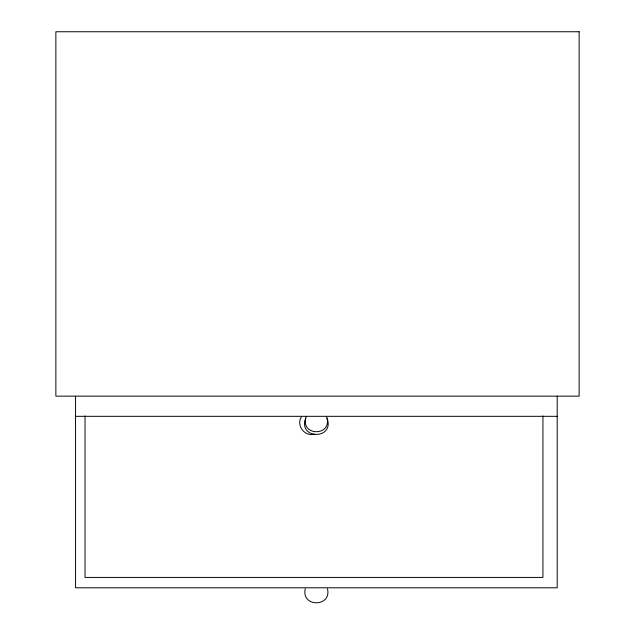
<?xml version="1.0" encoding="UTF-8"?>
<svg xmlns="http://www.w3.org/2000/svg" width="635" height="635" viewBox="0 0 635 635"><rect width="100%" height="100%" fill="white"/><g stroke="black" fill="none" stroke-linecap="round" stroke-linejoin="round"><path stroke-width="0.95" d="M305.689 418.219C301.45 436.205 331.303 436.205 327.065 418.219M305.26 588.764C300.847 607.465 331.899 607.465 327.493 588.764M301.284 417.076C295.989 425.466 304.856 437.023 314.333 434.086M306.419 416.441C295.418 440.388 337.336 440.388 326.327 416.441M75.549 416.322L557.205 416.322M557.205 396.145L557.205 587.796L75.549 587.796L75.549 396.145M542.933 415.901L542.933 577.421L85.026 577.421L85.026 415.901M579.136 31.75L55.864 31.75L55.864 396.145L579.136 396.145L579.136 31.75"/></g></svg>
